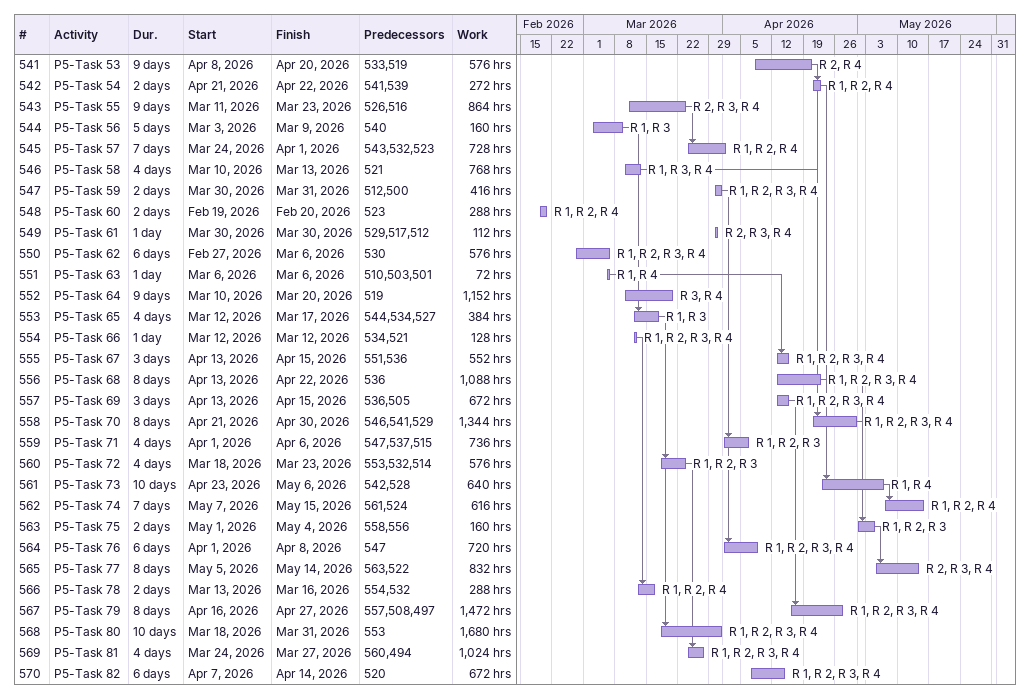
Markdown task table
| ID | Task | Duration | Start | Finish | Predecessors | Resources | Work (h) |
|---|---|---|---|---|---|---|---|
| 541 | P5-Task 53 | 9d | 2026-04-08 | 2026-04-20 | 533, 519 | R 2, R 4 | 576 |
| 542 | P5-Task 54 | 2d | 2026-04-21 | 2026-04-22 | 541, 539 | R 1, R 2, R 4 | 272 |
| 543 | P5-Task 55 | 9d | 2026-03-11 | 2026-03-23 | 526, 516 | R 2, R 3, R 4 | 864 |
| 544 | P5-Task 56 | 5d | 2026-03-03 | 2026-03-09 | 540 | R 1, R 3 | 160 |
| 545 | P5-Task 57 | 7d | 2026-03-24 | 2026-04-01 | 543, 532, 523 | R 1, R 2, R 4 | 728 |
| 546 | P5-Task 58 | 4d | 2026-03-10 | 2026-03-13 | 521 | R 1, R 3, R 4 | 768 |
| 547 | P5-Task 59 | 2d | 2026-03-30 | 2026-03-31 | 512, 500 | R 1, R 2, R 3, R 4 | 416 |
| 548 | P5-Task 60 | 2d | 2026-02-19 | 2026-02-20 | 523 | R 1, R 2, R 4 | 288 |
| 549 | P5-Task 61 | 1d | 2026-03-30 | 2026-03-30 | 529, 517, 512 | R 2, R 3, R 4 | 112 |
| 550 | P5-Task 62 | 6d | 2026-02-27 | 2026-03-06 | 530 | R 1, R 2, R 3, R 4 | 576 |
| 551 | P5-Task 63 | 1d | 2026-03-06 | 2026-03-06 | 510, 503, 501 | R 1, R 4 | 72 |
| 552 | P5-Task 64 | 9d | 2026-03-10 | 2026-03-20 | 519 | R 3, R 4 | 1152 |
| 553 | P5-Task 65 | 4d | 2026-03-12 | 2026-03-17 | 544, 534, 527 | R 1, R 3 | 384 |
| 554 | P5-Task 66 | 1d | 2026-03-12 | 2026-03-12 | 534, 521 | R 1, R 2, R 3, R 4 | 128 |
| 555 | P5-Task 67 | 3d | 2026-04-13 | 2026-04-15 | 551, 536 | R 1, R 2, R 3, R 4 | 552 |
| 556 | P5-Task 68 | 8d | 2026-04-13 | 2026-04-22 | 536 | R 1, R 2, R 3, R 4 | 1088 |
| 557 | P5-Task 69 | 3d | 2026-04-13 | 2026-04-15 | 536, 505 | R 1, R 2, R 3, R 4 | 672 |
| 558 | P5-Task 70 | 8d | 2026-04-21 | 2026-04-30 | 546, 541, 529 | R 1, R 2, R 3, R 4 | 1344 |
| 559 | P5-Task 71 | 4d | 2026-04-01 | 2026-04-06 | 547, 537, 515 | R 1, R 2, R 3 | 736 |
| 560 | P5-Task 72 | 4d | 2026-03-18 | 2026-03-23 | 553, 532, 514 | R 1, R 2, R 3 | 576 |
| 561 | P5-Task 73 | 10d | 2026-04-23 | 2026-05-06 | 542, 528 | R 1, R 4 | 640 |
| 562 | P5-Task 74 | 7d | 2026-05-07 | 2026-05-15 | 561, 524 | R 1, R 2, R 4 | 616 |
| 563 | P5-Task 75 | 2d | 2026-05-01 | 2026-05-04 | 558, 556 | R 1, R 2, R 3 | 160 |
| 564 | P5-Task 76 | 6d | 2026-04-01 | 2026-04-08 | 547 | R 1, R 2, R 3, R 4 | 720 |
| 565 | P5-Task 77 | 8d | 2026-05-05 | 2026-05-14 | 563, 522 | R 2, R 3, R 4 | 832 |
| 566 | P5-Task 78 | 2d | 2026-03-13 | 2026-03-16 | 554, 532 | R 1, R 2, R 4 | 288 |
| 567 | P5-Task 79 | 8d | 2026-04-16 | 2026-04-27 | 557, 508, 497 | R 1, R 2, R 3, R 4 | 1472 |
| 568 | P5-Task 80 | 10d | 2026-03-18 | 2026-03-31 | 553 | R 1, R 2, R 3, R 4 | 1680 |
| 569 | P5-Task 81 | 4d | 2026-03-24 | 2026-03-27 | 560, 494 | R 1, R 2, R 3, R 4 | 1024 |
| 570 | P5-Task 82 | 6d | 2026-04-07 | 2026-04-14 | 520 | R 1, R 2, R 3, R 4 | 672 |
